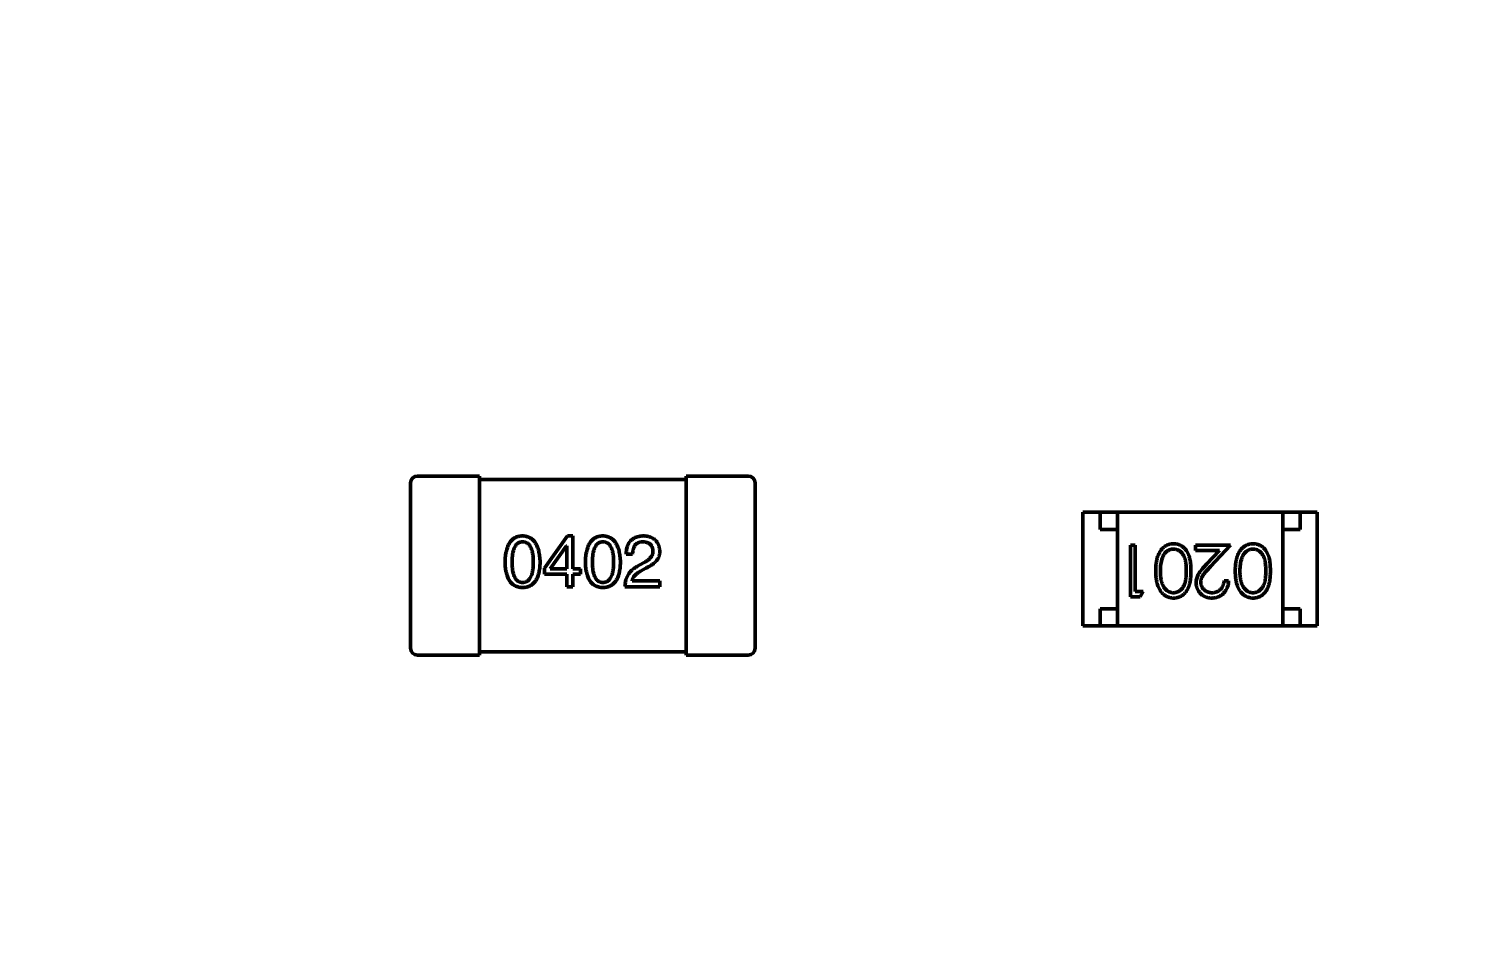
# Model space of a CAD drawing. Header units: millimetres. Extents: x 71 to 428, y 120 to 295.
# Drawn here: x 337.519 to 341.714, y 209.527 to 212.125 of the extents above; entities that cross this region are included whole.
import ezdxf

# ---------------------------------------------------------------- set-up
doc = ezdxf.new("R2010")
doc.units = ezdxf.units.MM
doc.header["$LTSCALE"] = 0.75
doc.layers.add('Dim', color=3, linetype='Continuous', lineweight=25)
doc.layers.add('Visible', color=7, linetype='Continuous', lineweight=50)
doc.styles.get("Standard").update_dxf_attribs({"font": 'arial.ttf'})
doc.dimstyles.new('Dim-ISO-25', dxfattribs={"dimtxt": 3.5, "dimasz": 3.5, "dimexe": 2.1, "dimexo": 2.1, "dimgap": 1.4, "dimtad": 1, "dimzin": 12, "dimdsep": 46, "dimtxsty": 'Standard', "dimcen": 0, "dimazin": 3, "dimtp": 0.1, "dimtm": 0.1, "dimtfac": 0.714286, "dimtmove": 0, "dimatfit": 3, "dimfxl": 1, "dimtzin": 12, "dimarcsym": 0})

# ---------------------------------------------------------------- blocks, each defined once
blk = doc.blocks.new('*D108')
at = {"color": 0, "linetype": 'ByBlock', "lineweight": -2}
for p, q in [((339.5414, 239.9919), (278.368, 239.9919)), ((280.468, 239.9919), (280.468, 204.496)), ((300.7881, 204.496), (278.368, 204.496))]:
    blk.add_line(p, q, dxfattribs=at)
at = {"color": 0, "linetype": 'ByBlock'}
for points in [[(280.468, 239.9919), (279.8846, 236.4919), (281.0513, 236.4919)], [(280.468, 204.496), (279.8846, 207.996), (281.0513, 207.996)]]:
    blk.add_solid(points, dxfattribs=at)
at = {"layer": 'Defpoints', "color": 0, "linetype": 'ByBlock'}
for p in [(341.6414, 239.9919), (302.8881, 204.496)]:
    blk.add_point(p, dxfattribs=at)
at = {"color": 0, "linetype": 'ByBlock', "lineweight": -2, "insert": (277.2798, 222.2439), "char_height": 3.5, "attachment_point": 5, "rotation": 90}
blk.add_mtext('\\A0;35.5', dxfattribs=at)
blk = doc.blocks.new('*D109')
at = {"color": 0, "linetype": 'ByBlock', "lineweight": -2}
for p, q in [((352.9086, 242.8617), (269.2309, 242.8617)), ((271.3309, 242.8617), (271.3309, 204.496)), ((301.8219, 204.496), (269.2309, 204.496))]:
    blk.add_line(p, q, dxfattribs=at)
at = {"color": 0, "linetype": 'ByBlock'}
for points in [[(271.3309, 242.8617), (270.7475, 239.3617), (271.9142, 239.3617)], [(271.3309, 204.496), (270.7475, 207.996), (271.9142, 207.996)]]:
    blk.add_solid(points, dxfattribs=at)
at = {"layer": 'Defpoints', "color": 0, "linetype": 'ByBlock'}
for p in [(355.0086, 242.8617), (303.9219, 204.496)]:
    blk.add_point(p, dxfattribs=at)
at = {"color": 0, "linetype": 'ByBlock', "lineweight": -2, "insert": (268.1427, 223.6788), "char_height": 3.5, "attachment_point": 5, "rotation": 90}
blk.add_mtext('\\A0;38.37', dxfattribs=at)

msp = doc.modelspace()

# ---------------------------------------------------------------- linework, layer by layer
at = {"layer": 'Visible'}
for p, q in [((338.6271, 210.8073), (338.6271, 210.3273)), ((338.8271, 210.8273), (338.6471, 210.8273)), ((338.8271, 210.8073), (338.8271, 210.8273)), ((339.4271, 210.8173), (338.8271, 210.8173)), ((338.8271, 210.8073), (338.8271, 210.3273)), ((339.4271, 210.8273), (339.4271, 210.8073)), ((339.6071, 210.8273), (339.4271, 210.8273)), ((339.4271, 210.3273), (339.4271, 210.8073)), ((339.6271, 210.3273), (339.6271, 210.8073)), ((340.5785, 210.7223), (340.5785, 210.3923)), ((340.5785, 210.7223), (340.6285, 210.7223)), ((340.6785, 210.7223), (340.6285, 210.7223)), ((340.6285, 210.7223), (340.6285, 210.6723)), ((340.6785, 210.3923), (340.6785, 210.7223)), ((340.6785, 210.7223), (341.1585, 210.7223)), ((341.2085, 210.7223), (341.1585, 210.7223)), ((341.1585, 210.3923), (341.1585, 210.7223)), ((341.2085, 210.6723), (341.2085, 210.7223)), ((341.2585, 210.7223), (341.2085, 210.7223)), ((341.2585, 210.7223), (341.2585, 210.3923)), ((339.0155, 210.5602), (339.0827, 210.6536)), ((339.0982, 210.6536), (339.0827, 210.6536)), ((339.0982, 210.5577), (339.0982, 210.6536)), ((340.6285, 210.6723), (340.6785, 210.6723)), ((340.6785, 210.6723), (340.6785, 210.4423)), ((341.1585, 210.6723), (341.2085, 210.6723)), ((341.1585, 210.6723), (341.1585, 210.4423)), ((339.0794, 210.6249), (339.0327, 210.5577)), ((339.0794, 210.6249), (339.0802, 210.6249)), ((339.0802, 210.6249), (339.0802, 210.5577)), ((339.2527, 210.6003), (339.2716, 210.6003)), ((340.7167, 210.627), (340.7302, 210.627)), ((340.7167, 210.477), (340.7167, 210.627)), ((340.7302, 210.627), (340.7302, 210.4924)), ((340.9052, 210.627), (341.0071, 210.627)), ((340.9052, 210.6116), (340.9052, 210.627)), ((340.975, 210.6116), (340.9052, 210.6116)), ((340.9375, 210.5716), (340.975, 210.6116)), ((341.0071, 210.627), (340.9489, 210.5649)), ((339.0155, 210.5602), (339.0155, 210.5421)), ((339.0802, 210.5577), (339.0327, 210.5577)), ((339.1204, 210.5577), (339.0982, 210.5577)), ((339.1204, 210.5421), (339.1204, 210.5577)), ((339.2839, 210.5643), (339.3035, 210.5757)), ((339.3101, 210.5602), (339.2945, 210.5511)), ((339.0155, 210.5421), (339.0802, 210.5421)), ((339.0802, 210.5421), (339.0802, 210.5061)), ((339.0982, 210.5421), (339.1204, 210.5421)), ((339.0982, 210.5061), (339.0982, 210.5421)), ((339.3503, 210.5233), (339.2699, 210.5233)), ((339.3503, 210.5061), (339.3503, 210.5233)), ((340.9879, 210.5232), (341.0013, 210.5232)), ((339.0802, 210.5061), (339.0982, 210.5061)), ((339.2494, 210.5061), (339.3503, 210.5061)), ((340.7445, 210.477), (340.7167, 210.477)), ((340.7302, 210.4924), (340.7533, 210.4924)), ((340.7533, 210.4924), (340.7445, 210.477)), ((340.6285, 210.4423), (340.6285, 210.3923)), ((340.6785, 210.4423), (340.6285, 210.4423)), ((341.2085, 210.4423), (341.1585, 210.4423)), ((341.2085, 210.3923), (341.2085, 210.4423)), ((340.5785, 210.3923), (340.6285, 210.3923)), ((340.6285, 210.3923), (340.6785, 210.3923)), ((340.6785, 210.3923), (341.1585, 210.3923)), ((341.1585, 210.3923), (341.2085, 210.3923)), ((341.2585, 210.3923), (341.2085, 210.3923)), ((338.6471, 210.3073), (338.8271, 210.3073)), ((338.8271, 210.3073), (338.8271, 210.3273)), ((338.8271, 210.3173), (339.4271, 210.3173)), ((339.4271, 210.3273), (339.4271, 210.3073)), ((339.4271, 210.3073), (339.6071, 210.3073))]:
    msp.add_line(p, q, dxfattribs=at)
at = {"layer": 'Visible', "extrusion": (0, 0, -1)}
msp.add_circle((-354.8964, 204.496), 47.93, dxfattribs=at)
at = {"layer": 'Visible'}
for centre, radius, start, end in [((338.6471, 210.8073), 0.02, 90, 180), ((339.6071, 210.8073), 0.02, 0, 90), ((340.9146, 210.5547), 0.1113, 161.6443, 181.3671), ((341.1454, 210.5547), 0.1113, 161.6443, 181.3671), ((338.6471, 210.3273), 0.02, 180, 270), ((339.6071, 210.3273), 0.02, 270, 0)]:
    msp.add_arc(centre, radius, start, end, dxfattribs=at)
for points, knots in [([(338.9013, 210.5774), (338.9014, 210.5804), (338.9016, 210.5863), (338.9024, 210.5949), (338.9035, 210.6029), (338.905, 210.6103), (338.9069, 210.6171), (338.9091, 210.6233), (338.9117, 210.629), (338.9147, 210.6341), (338.9181, 210.6386), (338.9219, 210.6425), (338.926, 210.6459), (338.9305, 210.6487), (338.9354, 210.6508), (338.9407, 210.6524), (338.9463, 210.6533), (338.9502, 210.6535), (338.9522, 210.6536)], [0, 0, 0, 0, 0.088823, 0.172287, 0.250296, 0.323438, 0.392244, 0.456221, 0.516635, 0.573871, 0.628, 0.680335, 0.731489, 0.782557, 0.834044, 0.886738, 0.942089, 1, 1, 1, 1]), ([(338.9522, 210.6364), (338.9509, 210.6363), (338.9485, 210.6362), (338.9451, 210.6356), (338.9418, 210.6344), (338.9388, 210.6328), (338.9361, 210.6307), (338.9336, 210.6281), (338.9313, 210.6251), (338.9293, 210.6216), (338.9275, 210.6176), (338.926, 210.6132), (338.9248, 210.6084), (338.9236, 210.6031), (338.9228, 210.5973), (338.9223, 210.5911), (338.9219, 210.5844), (338.9219, 210.5798), (338.9218, 210.5774)], [0, 0, 0, 0, 0.049764, 0.097007, 0.143217, 0.188577, 0.235116, 0.282997, 0.333719, 0.387776, 0.445989, 0.508679, 0.576563, 0.649481, 0.728235, 0.812722, 0.903548, 1, 1, 1, 1]), ([(338.9522, 210.6536), (338.9541, 210.6535), (338.958, 210.6533), (338.9635, 210.6522), (338.9687, 210.6505), (338.9735, 210.6483), (338.978, 210.6456), (338.9821, 210.6422), (338.9858, 210.6382), (338.9892, 210.6337), (338.9922, 210.6286), (338.9948, 210.623), (338.9971, 210.6168), (338.999, 210.61), (339.0005, 210.6026), (339.0017, 210.5947), (339.0026, 210.5862), (339.0029, 210.5804), (339.003, 210.5774)], [0, 0, 0, 0, 0.057415, 0.112361, 0.16496, 0.216437, 0.267441, 0.318839, 0.371478, 0.426325, 0.483626, 0.544235, 0.608673, 0.677374, 0.750405, 0.828394, 0.911525, 1, 1, 1, 1]), ([(338.9833, 210.5774), (338.9833, 210.5798), (338.9832, 210.5844), (338.9829, 210.5911), (338.9823, 210.5973), (338.9814, 210.6031), (338.9804, 210.6084), (338.979, 210.6132), (338.9775, 210.6176), (338.9757, 210.6216), (338.9735, 210.6251), (338.9713, 210.6281), (338.9687, 210.6307), (338.9659, 210.6328), (338.9628, 210.6344), (338.9594, 210.6356), (338.9559, 210.6362), (338.9534, 210.6363), (338.9522, 210.6364)], [0, 0, 0, 0, 0.095719, 0.185854, 0.269738, 0.347952, 0.420315, 0.487894, 0.550245, 0.608186, 0.662454, 0.713283, 0.761375, 0.808209, 0.854301, 0.901312, 0.949396, 1, 1, 1, 1]), ([(339.1345, 210.5774), (339.1346, 210.5804), (339.1348, 210.5863), (339.1356, 210.5949), (339.1367, 210.6029), (339.1382, 210.6103), (339.14, 210.6171), (339.1423, 210.6233), (339.1449, 210.629), (339.1479, 210.6341), (339.1512, 210.6386), (339.155, 210.6425), (339.1591, 210.6459), (339.1637, 210.6487), (339.1686, 210.6508), (339.1738, 210.6524), (339.1794, 210.6533), (339.1833, 210.6535), (339.1853, 210.6536)], [0, 0, 0, 0, 0.088823, 0.172287, 0.250296, 0.323438, 0.392244, 0.456221, 0.516635, 0.573871, 0.628, 0.680335, 0.731489, 0.782557, 0.834044, 0.886738, 0.942089, 1, 1, 1, 1]), ([(339.1853, 210.6364), (339.1841, 210.6363), (339.1817, 210.6362), (339.1782, 210.6356), (339.175, 210.6344), (339.172, 210.6328), (339.1692, 210.6307), (339.1667, 210.6281), (339.1645, 210.6251), (339.1625, 210.6216), (339.1607, 210.6176), (339.1591, 210.6132), (339.1579, 210.6084), (339.1568, 210.6031), (339.156, 210.5973), (339.1554, 210.5911), (339.1551, 210.5844), (339.155, 210.5798), (339.155, 210.5774)], [0, 0, 0, 0, 0.049764, 0.097007, 0.143217, 0.188577, 0.235116, 0.282997, 0.333719, 0.387776, 0.445989, 0.508679, 0.576563, 0.649481, 0.728235, 0.812722, 0.903548, 1, 1, 1, 1]), ([(339.1853, 210.6536), (339.1873, 210.6535), (339.1911, 210.6533), (339.1967, 210.6522), (339.2018, 210.6505), (339.2067, 210.6483), (339.2111, 210.6456), (339.2152, 210.6422), (339.219, 210.6382), (339.2223, 210.6337), (339.2253, 210.6286), (339.228, 210.623), (339.2303, 210.6168), (339.2322, 210.61), (339.2337, 210.6026), (339.2349, 210.5947), (339.2357, 210.5862), (339.236, 210.5804), (339.2361, 210.5774)], [0, 0, 0, 0, 0.057415, 0.112361, 0.16496, 0.216437, 0.267441, 0.318839, 0.371478, 0.426325, 0.483626, 0.544235, 0.608673, 0.677374, 0.750405, 0.828394, 0.911525, 1, 1, 1, 1]), ([(339.2165, 210.5774), (339.2164, 210.5798), (339.2164, 210.5844), (339.216, 210.5911), (339.2154, 210.5973), (339.2146, 210.6031), (339.2135, 210.6084), (339.2122, 210.6132), (339.2106, 210.6176), (339.2088, 210.6216), (339.2067, 210.6251), (339.2044, 210.6281), (339.2018, 210.6307), (339.199, 210.6328), (339.1959, 210.6344), (339.1926, 210.6356), (339.189, 210.6362), (339.1866, 210.6363), (339.1853, 210.6364)], [0, 0, 0, 0, 0.095719, 0.185854, 0.269738, 0.347952, 0.420315, 0.487894, 0.550245, 0.608186, 0.662454, 0.713283, 0.761375, 0.808209, 0.854301, 0.901312, 0.949396, 1, 1, 1, 1]), ([(339.2527, 210.6003), (339.2528, 210.6024), (339.2529, 210.6065), (339.2536, 210.6124), (339.2546, 210.6179), (339.2561, 210.623), (339.2579, 210.6277), (339.2601, 210.632), (339.2628, 210.636), (339.2658, 210.6395), (339.2691, 210.6427), (339.2729, 210.6454), (339.2771, 210.6478), (339.2816, 210.6498), (339.2866, 210.6513), (339.2919, 210.6525), (339.2976, 210.6533), (339.3015, 210.6535), (339.3035, 210.6536)], [0, 0, 0, 0, 0.074935, 0.145873, 0.212498, 0.27598, 0.33603, 0.394042, 0.450372, 0.505546, 0.560812, 0.616481, 0.673265, 0.732328, 0.7938, 0.858943, 0.92718, 1, 1, 1, 1]), ([(339.3011, 210.6364), (339.2999, 210.6364), (339.2977, 210.6363), (339.2944, 210.6359), (339.2913, 210.6352), (339.2885, 210.6342), (339.2859, 210.6329), (339.2834, 210.6314), (339.2813, 210.6295), (339.2793, 210.6274), (339.2775, 210.625), (339.276, 210.6223), (339.2748, 210.6193), (339.2736, 210.6161), (339.2728, 210.6125), (339.2722, 210.6087), (339.2717, 210.6046), (339.2716, 210.6018), (339.2716, 210.6003)], [0, 0, 0, 0, 0.065945, 0.127767, 0.186553, 0.242898, 0.297728, 0.351599, 0.404854, 0.459191, 0.515338, 0.573322, 0.634405, 0.698538, 0.767039, 0.84022, 0.917406, 1, 1, 1, 1]), ([(339.3306, 210.6102), (339.3305, 210.6112), (339.3303, 210.6132), (339.3298, 210.6161), (339.3291, 210.6188), (339.3282, 210.6213), (339.327, 210.6236), (339.3257, 210.6258), (339.3241, 210.6277), (339.3224, 210.6295), (339.3204, 210.631), (339.3183, 210.6324), (339.3159, 210.6335), (339.3133, 210.6345), (339.3106, 210.6352), (339.3076, 210.6359), (339.3044, 210.6362), (339.3022, 210.6363), (339.3011, 210.6364)], [0, 0, 0, 0, 0.069456, 0.136175, 0.198596, 0.258993, 0.316838, 0.37342, 0.428889, 0.48454, 0.540119, 0.597644, 0.65702, 0.718534, 0.783117, 0.851564, 0.923888, 1, 1, 1, 1]), ([(339.3035, 210.6536), (339.3053, 210.6535), (339.3088, 210.6532), (339.3139, 210.6525), (339.3186, 210.6514), (339.323, 210.65), (339.3271, 210.6483), (339.3309, 210.6463), (339.3343, 210.644), (339.3374, 210.6414), (339.3402, 210.6384), (339.3426, 210.6352), (339.3447, 210.6316), (339.3465, 210.6278), (339.3479, 210.6236), (339.3491, 210.6191), (339.3498, 210.6143), (339.3501, 210.611), (339.3503, 210.6093)], [0, 0, 0, 0, 0.074847, 0.14558, 0.212628, 0.276599, 0.337792, 0.396608, 0.453638, 0.509854, 0.565589, 0.621545, 0.678777, 0.737222, 0.798388, 0.862259, 0.929312, 1, 1, 1, 1]), ([(339.3035, 210.5757), (339.3047, 210.5763), (339.307, 210.5775), (339.3102, 210.5794), (339.3132, 210.5814), (339.316, 210.5834), (339.3185, 210.5854), (339.3208, 210.5874), (339.3228, 210.5895), (339.3246, 210.5917), (339.3262, 210.5938), (339.3276, 210.5961), (339.3287, 210.5983), (339.3296, 210.6006), (339.3302, 210.603), (339.3306, 210.6053), (339.3307, 210.6077), (339.3306, 210.6094), (339.3306, 210.6102)], [0, 0, 0, 0, 0.084365, 0.165386, 0.24176, 0.314729, 0.38433, 0.449952, 0.513164, 0.5734, 0.630824, 0.68644, 0.740136, 0.792605, 0.844515, 0.896112, 0.947763, 1, 1, 1, 1]), ([(339.3503, 210.6093), (339.3503, 210.6081), (339.3504, 210.6056), (339.35, 210.602), (339.3494, 210.5984), (339.3484, 210.5949), (339.3471, 210.5915), (339.3454, 210.5882), (339.3434, 210.5849), (339.341, 210.5818), (339.3384, 210.5788), (339.3353, 210.5758), (339.332, 210.573), (339.3282, 210.5702), (339.3242, 210.5676), (339.3198, 210.565), (339.3151, 210.5625), (339.3118, 210.5609), (339.3101, 210.5602)], [0, 0, 0, 0, 0.055083, 0.109453, 0.162685, 0.21614, 0.26961, 0.324284, 0.380202, 0.437433, 0.497084, 0.559152, 0.624288, 0.692446, 0.763862, 0.838743, 0.917269, 1, 1, 1, 1]), ([(340.7898, 210.5521), (340.7898, 210.5544), (340.7899, 210.5588), (340.7902, 210.5654), (340.7907, 210.5715), (340.7914, 210.5774), (340.7924, 210.5828), (340.7936, 210.5879), (340.7949, 210.5926), (340.7965, 210.597), (340.7983, 210.6011), (340.8002, 210.6049), (340.8023, 210.6085), (340.8045, 210.6118), (340.8069, 210.6148), (340.8095, 210.6176), (340.8123, 210.6201), (340.8151, 210.6224), (340.8182, 210.6244), (340.8212, 210.6261), (340.8245, 210.6275), (340.8277, 210.6288), (340.8311, 210.6297), (340.8345, 210.6303), (340.838, 210.6308), (340.8404, 210.6308), (340.8416, 210.6309)], [0, 0, 0, 0, 0.065063, 0.126773, 0.185516, 0.240765, 0.29298, 0.34225, 0.388919, 0.432776, 0.474628, 0.514775, 0.553606, 0.591426, 0.628028, 0.663804, 0.698984, 0.733591, 0.767628, 0.801208, 0.834264, 0.866981, 0.89972, 0.932702, 0.966176, 1, 1, 1, 1]), ([(340.8411, 210.6155), (340.8395, 210.6154), (340.8361, 210.6153), (340.8313, 210.6139), (340.8266, 210.612), (340.8229, 210.6096), (340.8201, 210.6074), (340.8181, 210.6054), (340.8162, 210.6033), (340.8145, 210.601), (340.8129, 210.5985), (340.8114, 210.5957), (340.8101, 210.5928), (340.8093, 210.5908), (340.8089, 210.5897)], [0, 0, 0, 0, 0.112813, 0.225394, 0.339595, 0.459675, 0.521735, 0.583926, 0.648174, 0.713881, 0.781004, 0.851451, 0.924051, 1, 1, 1, 1]), ([(340.8783, 210.552), (340.8783, 210.554), (340.8782, 210.5579), (340.878, 210.5635), (340.8776, 210.5688), (340.8772, 210.5737), (340.8765, 210.5782), (340.8757, 210.5824), (340.8748, 210.5861), (340.8737, 210.5895), (340.8725, 210.5927), (340.8711, 210.5956), (340.8697, 210.5983), (340.868, 210.6008), (340.8663, 210.6031), (340.8644, 210.6052), (340.8623, 210.6072), (340.8595, 210.6095), (340.8557, 210.6118), (340.851, 210.6139), (340.8461, 210.6152), (340.8428, 210.6154), (340.8411, 210.6155)], [0, 0, 0, 0, 0.072951, 0.141584, 0.205926, 0.265301, 0.320597, 0.371817, 0.41879, 0.461699, 0.502134, 0.540804, 0.578181, 0.614297, 0.649678, 0.684299, 0.718359, 0.752081, 0.817652, 0.879722, 0.939966, 1, 1, 1, 1]), ([(340.8416, 210.6309), (340.8428, 210.6308), (340.8451, 210.6308), (340.8485, 210.6304), (340.8519, 210.6297), (340.8552, 210.6288), (340.8584, 210.6277), (340.8615, 210.6262), (340.8645, 210.6245), (340.8674, 210.6226), (340.8702, 210.6204), (340.8729, 210.618), (340.8753, 210.6153), (340.8776, 210.6123), (340.8798, 210.6091), (340.8818, 210.6056), (340.8837, 210.6019), (340.8854, 210.5979), (340.8869, 210.5936), (340.8882, 210.5888), (340.8893, 210.5837), (340.8902, 210.5782), (340.8909, 210.5722), (340.8914, 210.5659), (340.8917, 210.5591), (340.8917, 210.5545), (340.8917, 210.5521)], [0, 0, 0, 0, 0.033787, 0.066622, 0.099285, 0.131361, 0.163585, 0.196104, 0.228902, 0.262158, 0.295991, 0.330218, 0.36506, 0.400951, 0.43762, 0.475708, 0.515381, 0.556414, 0.599765, 0.646424, 0.696431, 0.749782, 0.806573, 0.867436, 0.931887, 1, 1, 1, 1]), ([(341.0206, 210.5521), (341.0206, 210.5544), (341.0207, 210.5588), (341.0209, 210.5654), (341.0215, 210.5715), (341.0222, 210.5774), (341.0231, 210.5828), (341.0243, 210.5879), (341.0256, 210.5926), (341.0273, 210.597), (341.029, 210.6011), (341.031, 210.6049), (341.033, 210.6085), (341.0353, 210.6118), (341.0377, 210.6148), (341.0403, 210.6176), (341.043, 210.6201), (341.0459, 210.6224), (341.0489, 210.6244), (341.052, 210.6261), (341.0552, 210.6275), (341.0585, 210.6288), (341.0618, 210.6297), (341.0653, 210.6303), (341.0688, 210.6308), (341.0712, 210.6308), (341.0723, 210.6309)], [0, 0, 0, 0, 0.065063, 0.126773, 0.185516, 0.240765, 0.29298, 0.34225, 0.388919, 0.432776, 0.474628, 0.514775, 0.553606, 0.591426, 0.628028, 0.663804, 0.698984, 0.733591, 0.767628, 0.801208, 0.834264, 0.866981, 0.89972, 0.932702, 0.966176, 1, 1, 1, 1]), ([(341.0719, 210.6155), (341.0702, 210.6154), (341.0669, 210.6153), (341.0621, 210.6139), (341.0574, 210.612), (341.0537, 210.6096), (341.0509, 210.6074), (341.0489, 210.6054), (341.047, 210.6033), (341.0453, 210.601), (341.0437, 210.5985), (341.0422, 210.5957), (341.0409, 210.5928), (341.0401, 210.5908), (341.0397, 210.5897)], [0, 0, 0, 0, 0.112813, 0.225394, 0.339595, 0.459675, 0.521735, 0.583926, 0.648174, 0.713881, 0.781004, 0.851451, 0.924051, 1, 1, 1, 1]), ([(341.109, 210.552), (341.109, 210.554), (341.109, 210.5579), (341.1088, 210.5635), (341.1084, 210.5688), (341.1079, 210.5737), (341.1073, 210.5782), (341.1065, 210.5824), (341.1056, 210.5861), (341.1045, 210.5895), (341.1033, 210.5927), (341.1019, 210.5956), (341.1004, 210.5983), (341.0988, 210.6008), (341.097, 210.6031), (341.0951, 210.6052), (341.0931, 210.6072), (341.0902, 210.6095), (341.0865, 210.6118), (341.0817, 210.6139), (341.0769, 210.6152), (341.0735, 210.6154), (341.0719, 210.6155)], [0, 0, 0, 0, 0.072951, 0.141584, 0.205926, 0.265301, 0.320597, 0.371817, 0.41879, 0.461699, 0.502134, 0.540804, 0.578181, 0.614297, 0.649678, 0.684299, 0.718359, 0.752081, 0.817652, 0.879722, 0.939966, 1, 1, 1, 1]), ([(341.0723, 210.6309), (341.0735, 210.6308), (341.0759, 210.6308), (341.0793, 210.6304), (341.0827, 210.6297), (341.0859, 210.6288), (341.0891, 210.6277), (341.0922, 210.6262), (341.0952, 210.6245), (341.0982, 210.6226), (341.101, 210.6204), (341.1036, 210.618), (341.1061, 210.6153), (341.1084, 210.6123), (341.1106, 210.6091), (341.1126, 210.6056), (341.1144, 210.6019), (341.1161, 210.5979), (341.1176, 210.5936), (341.119, 210.5888), (341.12, 210.5837), (341.1209, 210.5782), (341.1217, 210.5722), (341.1221, 210.5659), (341.1225, 210.5591), (341.1225, 210.5545), (341.1225, 210.5521)], [0, 0, 0, 0, 0.033787, 0.066622, 0.099285, 0.131361, 0.163585, 0.196104, 0.228902, 0.262158, 0.295991, 0.330218, 0.36506, 0.400951, 0.43762, 0.475708, 0.515381, 0.556414, 0.599765, 0.646424, 0.696431, 0.749782, 0.806573, 0.867436, 0.931887, 1, 1, 1, 1]), ([(338.9522, 210.5036), (338.9502, 210.5037), (338.9463, 210.5039), (338.9407, 210.5048), (338.9354, 210.5063), (338.9305, 210.5084), (338.926, 210.5111), (338.9219, 210.5143), (338.9181, 210.5181), (338.9148, 210.5225), (338.9117, 210.5274), (338.9091, 210.5329), (338.9069, 210.5389), (338.905, 210.5455), (338.9035, 210.5527), (338.9024, 210.5604), (338.9016, 210.5687), (338.9014, 210.5744), (338.9013, 210.5774)], [0, 0, 0, 0, 0.059135, 0.115606, 0.169241, 0.221578, 0.273261, 0.324749, 0.377329, 0.431642, 0.488541, 0.548597, 0.612232, 0.680174, 0.752504, 0.829777, 0.912307, 1, 1, 1, 1]), ([(338.9218, 210.5774), (338.9219, 210.575), (338.9219, 210.5704), (338.9223, 210.5637), (338.9228, 210.5575), (338.9236, 210.5517), (338.9247, 210.5464), (338.926, 210.5415), (338.9275, 210.5371), (338.9293, 210.5332), (338.9313, 210.5297), (338.9336, 210.5266), (338.9361, 210.5241), (338.9388, 210.522), (338.9418, 210.5203), (338.9451, 210.5192), (338.9485, 210.5185), (338.9509, 210.5184), (338.9522, 210.5184)], [0, 0, 0, 0, 0.096457, 0.187288, 0.27178, 0.350132, 0.423455, 0.491343, 0.554037, 0.612253, 0.666313, 0.717038, 0.764921, 0.811214, 0.856775, 0.902988, 0.950234, 1, 1, 1, 1]), ([(339.003, 210.5774), (339.0029, 210.5744), (339.0027, 210.5687), (339.0019, 210.5604), (339.0008, 210.5527), (338.9993, 210.5455), (338.9974, 210.5389), (338.9952, 210.5329), (338.9926, 210.5274), (338.9896, 210.5225), (338.9862, 210.5181), (338.9825, 210.5143), (338.9783, 210.5111), (338.9738, 210.5084), (338.9689, 210.5063), (338.9637, 210.5048), (338.958, 210.5039), (338.9542, 210.5037), (338.9522, 210.5036)], [0, 0, 0, 0, 0.08769, 0.170218, 0.24749, 0.319818, 0.387758, 0.451391, 0.511445, 0.568185, 0.622681, 0.67526, 0.726746, 0.778428, 0.830764, 0.884397, 0.940866, 1, 1, 1, 1]), ([(338.9522, 210.5184), (338.9534, 210.5184), (338.9559, 210.5186), (338.9595, 210.5194), (338.9628, 210.5206), (338.9658, 210.5223), (338.9687, 210.5244), (338.9712, 210.527), (338.9736, 210.5301), (338.9756, 210.5336), (338.9775, 210.5375), (338.979, 210.5419), (338.9804, 210.5467), (338.9814, 210.552), (338.9823, 210.5577), (338.9829, 210.5639), (338.9832, 210.5705), (338.9833, 210.575), (338.9833, 210.5774)], [0, 0, 0, 0, 0.050879, 0.099377, 0.146973, 0.193618, 0.240619, 0.289461, 0.34047, 0.395283, 0.453059, 0.515633, 0.582666, 0.655287, 0.732971, 0.815933, 0.905166, 1, 1, 1, 1]), ([(339.1853, 210.5036), (339.1833, 210.5037), (339.1794, 210.5039), (339.1738, 210.5048), (339.1686, 210.5063), (339.1637, 210.5084), (339.1592, 210.5111), (339.155, 210.5143), (339.1512, 210.5181), (339.1479, 210.5225), (339.1449, 210.5274), (339.1423, 210.5329), (339.14, 210.5389), (339.1382, 210.5455), (339.1367, 210.5527), (339.1356, 210.5604), (339.1348, 210.5687), (339.1346, 210.5744), (339.1345, 210.5774)], [0, 0, 0, 0, 0.059135, 0.115606, 0.169241, 0.221578, 0.273261, 0.324749, 0.377329, 0.431642, 0.488541, 0.548597, 0.612232, 0.680174, 0.752504, 0.829777, 0.912307, 1, 1, 1, 1]), ([(339.155, 210.5774), (339.155, 210.575), (339.1551, 210.5704), (339.1554, 210.5637), (339.156, 210.5575), (339.1568, 210.5517), (339.1579, 210.5464), (339.1591, 210.5415), (339.1607, 210.5371), (339.1625, 210.5332), (339.1645, 210.5297), (339.1667, 210.5266), (339.1692, 210.5241), (339.172, 210.522), (339.175, 210.5203), (339.1782, 210.5192), (339.1817, 210.5185), (339.1841, 210.5184), (339.1853, 210.5184)], [0, 0, 0, 0, 0.096457, 0.187288, 0.27178, 0.350132, 0.423455, 0.491343, 0.554037, 0.612253, 0.666313, 0.717038, 0.764921, 0.811214, 0.856775, 0.902988, 0.950234, 1, 1, 1, 1]), ([(339.1853, 210.5184), (339.1866, 210.5184), (339.189, 210.5186), (339.1926, 210.5194), (339.1959, 210.5206), (339.199, 210.5223), (339.2018, 210.5244), (339.2044, 210.527), (339.2067, 210.5301), (339.2088, 210.5336), (339.2106, 210.5375), (339.2122, 210.5419), (339.2135, 210.5467), (339.2146, 210.552), (339.2154, 210.5577), (339.216, 210.5639), (339.2164, 210.5705), (339.2164, 210.575), (339.2165, 210.5774)], [0, 0, 0, 0, 0.050879, 0.099377, 0.146973, 0.193618, 0.240619, 0.289461, 0.34047, 0.395283, 0.453059, 0.515633, 0.582666, 0.655287, 0.732971, 0.815933, 0.905166, 1, 1, 1, 1]), ([(339.2361, 210.5774), (339.236, 210.5744), (339.2358, 210.5687), (339.2351, 210.5604), (339.234, 210.5527), (339.2325, 210.5455), (339.2306, 210.5389), (339.2283, 210.5329), (339.2257, 210.5274), (339.2228, 210.5225), (339.2194, 210.5181), (339.2156, 210.5143), (339.2115, 210.5111), (339.207, 210.5084), (339.2021, 210.5063), (339.1968, 210.5048), (339.1912, 210.5039), (339.1873, 210.5037), (339.1853, 210.5036)], [0, 0, 0, 0, 0.08769, 0.170218, 0.24749, 0.319818, 0.387758, 0.451391, 0.511445, 0.568185, 0.622681, 0.67526, 0.726746, 0.778428, 0.830764, 0.884397, 0.940866, 1, 1, 1, 1]), ([(339.2494, 210.5061), (339.2495, 210.5077), (339.2496, 210.5109), (339.2501, 210.5157), (339.2508, 210.5203), (339.2518, 210.5247), (339.2531, 210.529), (339.2546, 210.5331), (339.2564, 210.537), (339.2584, 210.5407), (339.2607, 210.5443), (339.2633, 210.5477), (339.266, 210.5509), (339.2691, 210.5539), (339.2724, 210.5568), (339.276, 210.5595), (339.2798, 210.562), (339.2825, 210.5635), (339.2839, 210.5643)], [0, 0, 0, 0, 0.069512, 0.136307, 0.201431, 0.265186, 0.327322, 0.388242, 0.448098, 0.507757, 0.566952, 0.626243, 0.686026, 0.745963, 0.807549, 0.869906, 0.934172, 1, 1, 1, 1]), ([(339.2945, 210.5511), (339.2928, 210.5501), (339.2894, 210.5482), (339.2847, 210.5449), (339.2807, 210.5416), (339.2773, 210.5382), (339.2745, 210.5346), (339.2723, 210.531), (339.2707, 210.5272), (339.2702, 210.5246), (339.2699, 210.5233)], [0, 0, 0, 0, 0.158292, 0.304606, 0.440272, 0.565336, 0.681745, 0.791834, 0.896966, 1, 1, 1, 1]), ([(340.8416, 210.4732), (340.8404, 210.4732), (340.838, 210.4732), (340.8345, 210.4736), (340.8311, 210.4743), (340.8277, 210.4752), (340.8245, 210.4764), (340.8213, 210.4779), (340.8182, 210.4796), (340.8152, 210.4816), (340.8124, 210.4838), (340.8096, 210.4863), (340.8071, 210.4891), (340.8047, 210.4921), (340.8024, 210.4954), (340.8003, 210.499), (340.7984, 210.5028), (340.7966, 210.5069), (340.795, 210.5113), (340.7936, 210.5161), (340.7924, 210.5212), (340.7915, 210.5267), (340.7907, 210.5325), (340.7902, 210.5387), (340.7899, 210.5453), (340.7898, 210.5498), (340.7898, 210.5521)], [0, 0, 0, 0, 0.033788, 0.067194, 0.099862, 0.132567, 0.165151, 0.197913, 0.231319, 0.265083, 0.299255, 0.334399, 0.369943, 0.406284, 0.444064, 0.482998, 0.523354, 0.565537, 0.609613, 0.656391, 0.705885, 0.758325, 0.813832, 0.872795, 0.934722, 1, 1, 1, 1]), ([(340.8033, 210.552), (340.8033, 210.5502), (340.8033, 210.5467), (340.8035, 210.5415), (340.804, 210.5366), (340.8045, 210.5319), (340.8052, 210.5275), (340.806, 210.5234), (340.8071, 210.5195), (340.8083, 210.5158), (340.8096, 210.5124), (340.811, 210.5092), (340.8126, 210.5062), (340.8143, 210.5035), (340.8161, 210.501), (340.818, 210.4988), (340.8201, 210.4968), (340.8229, 210.4945), (340.8267, 210.4922), (340.8313, 210.49), (340.8362, 210.4888), (340.8395, 210.4886), (340.8411, 210.4885)], [0, 0, 0, 0, 0.065681, 0.128486, 0.188175, 0.245106, 0.299448, 0.350823, 0.399942, 0.446672, 0.491255, 0.533376, 0.573853, 0.612526, 0.649597, 0.685532, 0.720106, 0.753838, 0.818925, 0.880493, 0.940311, 1, 1, 1, 1]), ([(340.8411, 210.4885), (340.8428, 210.4886), (340.8461, 210.4888), (340.851, 210.49), (340.8557, 210.4922), (340.8594, 210.4945), (340.8623, 210.4968), (340.8643, 210.4987), (340.8662, 210.5009), (340.868, 210.5032), (340.8696, 210.5057), (340.8711, 210.5084), (340.8725, 210.5113), (340.8737, 210.5144), (340.8748, 210.5178), (340.8757, 210.5216), (340.8765, 210.5257), (340.8771, 210.5302), (340.8776, 210.5351), (340.878, 210.5404), (340.8782, 210.5461), (340.8783, 210.55), (340.8783, 210.552)], [0, 0, 0, 0, 0.060387, 0.120883, 0.182755, 0.247811, 0.281299, 0.315088, 0.349702, 0.384857, 0.420966, 0.458511, 0.497175, 0.537602, 0.580503, 0.627468, 0.678388, 0.733983, 0.793747, 0.857714, 0.926698, 1, 1, 1, 1]), ([(340.8917, 210.5521), (340.8917, 210.5497), (340.8917, 210.545), (340.8914, 210.5382), (340.8909, 210.5318), (340.8902, 210.5258), (340.8893, 210.5203), (340.8882, 210.5152), (340.8869, 210.5105), (340.8855, 210.5062), (340.8838, 210.5022), (340.882, 210.4985), (340.8799, 210.4951), (340.8778, 210.4919), (340.8755, 210.4889), (340.873, 210.4862), (340.8703, 210.4837), (340.8675, 210.4815), (340.8646, 210.4796), (340.8615, 210.4779), (340.8584, 210.4764), (340.8552, 210.4752), (340.8519, 210.4743), (340.8485, 210.4736), (340.8451, 210.4732), (340.8428, 210.4732), (340.8416, 210.4732)], [0, 0, 0, 0, 0.068595, 0.133246, 0.194313, 0.251279, 0.304513, 0.354235, 0.400481, 0.443411, 0.484015, 0.523252, 0.561042, 0.5979, 0.633518, 0.668314, 0.702496, 0.736685, 0.770293, 0.803437, 0.835913, 0.86846, 0.900847, 0.933467, 0.966258, 1, 1, 1, 1]), ([(340.9071, 210.5178), (340.9072, 210.5198), (340.9073, 210.524), (340.9086, 210.5301), (340.9105, 210.536), (340.9128, 210.5407), (340.9151, 210.5445), (340.9172, 210.5477), (340.9197, 210.5511), (340.9226, 210.5547), (340.9257, 210.5586), (340.9293, 210.5627), (340.9333, 210.5671), (340.936, 210.57), (340.9375, 210.5716)], [0, 0, 0, 0, 0.098702, 0.195672, 0.292422, 0.391343, 0.444462, 0.504229, 0.570352, 0.642546, 0.722288, 0.807921, 0.90047, 1, 1, 1, 1]), ([(340.9489, 210.5649), (340.9475, 210.5634), (340.9448, 210.5606), (340.941, 210.5565), (340.9375, 210.5526), (340.9344, 210.5491), (340.9318, 210.5458), (340.9294, 210.5429), (340.9275, 210.5402), (340.9255, 210.5371), (340.9235, 210.5333), (340.9218, 210.5286), (340.9208, 210.5238), (340.9206, 210.5206), (340.9206, 210.519)], [0, 0, 0, 0, 0.110803, 0.212829, 0.306101, 0.390647, 0.466924, 0.534481, 0.593587, 0.644557, 0.7362, 0.825024, 0.911986, 1, 1, 1, 1]), ([(341.0723, 210.4732), (341.0712, 210.4732), (341.0688, 210.4732), (341.0653, 210.4736), (341.0618, 210.4743), (341.0585, 210.4752), (341.0553, 210.4764), (341.0521, 210.4779), (341.049, 210.4796), (341.046, 210.4816), (341.0431, 210.4838), (341.0404, 210.4863), (341.0379, 210.4891), (341.0354, 210.4921), (341.0332, 210.4954), (341.0311, 210.499), (341.0292, 210.5028), (341.0273, 210.5069), (341.0258, 210.5113), (341.0243, 210.5161), (341.0232, 210.5212), (341.0222, 210.5267), (341.0215, 210.5325), (341.0209, 210.5387), (341.0207, 210.5453), (341.0206, 210.5498), (341.0206, 210.5521)], [0, 0, 0, 0, 0.033788, 0.067194, 0.099862, 0.132567, 0.165151, 0.197913, 0.231319, 0.265083, 0.299255, 0.334399, 0.369943, 0.406284, 0.444064, 0.482998, 0.523354, 0.565537, 0.609613, 0.656391, 0.705885, 0.758325, 0.813832, 0.872795, 0.934722, 1, 1, 1, 1]), ([(341.034, 210.552), (341.0341, 210.5502), (341.0341, 210.5467), (341.0343, 210.5415), (341.0347, 210.5366), (341.0352, 210.5319), (341.036, 210.5275), (341.0368, 210.5234), (341.0379, 210.5195), (341.039, 210.5158), (341.0403, 210.5124), (341.0418, 210.5092), (341.0433, 210.5062), (341.045, 210.5035), (341.0468, 210.501), (341.0488, 210.4988), (341.0508, 210.4968), (341.0537, 210.4945), (341.0575, 210.4922), (341.0621, 210.49), (341.067, 210.4888), (341.0703, 210.4886), (341.0719, 210.4885)], [0, 0, 0, 0, 0.065681, 0.128486, 0.188175, 0.245106, 0.299448, 0.350823, 0.399942, 0.446672, 0.491255, 0.533376, 0.573853, 0.612526, 0.649597, 0.685532, 0.720106, 0.753838, 0.818925, 0.880493, 0.940311, 1, 1, 1, 1]), ([(341.0719, 210.4885), (341.0736, 210.4886), (341.0769, 210.4888), (341.0818, 210.49), (341.0865, 210.4922), (341.0902, 210.4945), (341.0931, 210.4968), (341.0951, 210.4987), (341.097, 210.5009), (341.0987, 210.5032), (341.1004, 210.5057), (341.1019, 210.5084), (341.1032, 210.5113), (341.1045, 210.5144), (341.1056, 210.5178), (341.1065, 210.5216), (341.1073, 210.5257), (341.1079, 210.5302), (341.1084, 210.5351), (341.1088, 210.5404), (341.109, 210.5461), (341.109, 210.55), (341.109, 210.552)], [0, 0, 0, 0, 0.060387, 0.120883, 0.182755, 0.247811, 0.281299, 0.315088, 0.349702, 0.384857, 0.420966, 0.458511, 0.497175, 0.537602, 0.580503, 0.627468, 0.678388, 0.733983, 0.793747, 0.857714, 0.926698, 1, 1, 1, 1]), ([(341.1225, 210.5521), (341.1225, 210.5497), (341.1225, 210.545), (341.1221, 210.5382), (341.1216, 210.5318), (341.121, 210.5258), (341.1201, 210.5203), (341.119, 210.5152), (341.1177, 210.5105), (341.1162, 210.5062), (341.1146, 210.5022), (341.1127, 210.4985), (341.1107, 210.4951), (341.1086, 210.4919), (341.1062, 210.4889), (341.1038, 210.4862), (341.1011, 210.4837), (341.0983, 210.4815), (341.0953, 210.4796), (341.0923, 210.4779), (341.0892, 210.4764), (341.086, 210.4752), (341.0827, 210.4743), (341.0793, 210.4736), (341.0759, 210.4732), (341.0735, 210.4732), (341.0723, 210.4732)], [0, 0, 0, 0, 0.068595, 0.133246, 0.194313, 0.251279, 0.304513, 0.354235, 0.400481, 0.443411, 0.484015, 0.523252, 0.561042, 0.5979, 0.633518, 0.668314, 0.702496, 0.736685, 0.770293, 0.803437, 0.835913, 0.86846, 0.900847, 0.933467, 0.966258, 1, 1, 1, 1]), ([(340.9524, 210.4732), (340.9508, 210.4732), (340.9475, 210.4733), (340.9428, 210.4739), (340.9383, 210.4749), (340.9341, 210.4764), (340.9301, 210.4783), (340.9264, 210.4806), (340.9228, 210.4833), (340.9196, 210.4864), (340.9167, 210.4898), (340.9141, 210.4933), (340.912, 210.497), (340.9102, 210.5009), (340.9088, 210.5049), (340.9078, 210.509), (340.9072, 210.5133), (340.9072, 210.5163), (340.9071, 210.5178)], [0, 0, 0, 0, 0.069475, 0.136517, 0.200789, 0.26383, 0.325735, 0.387291, 0.449509, 0.512968, 0.576275, 0.63758, 0.697903, 0.757172, 0.816599, 0.876653, 0.93729, 1, 1, 1, 1]), ([(340.9206, 210.519), (340.9206, 210.5179), (340.9207, 210.5159), (340.9211, 210.513), (340.9218, 210.5101), (340.9229, 210.5073), (340.9242, 210.5047), (340.9259, 210.5022), (340.9278, 210.4998), (340.93, 210.4975), (340.9324, 210.4954), (340.9349, 210.4936), (340.9376, 210.492), (340.9405, 210.4907), (340.9435, 210.4898), (340.9466, 210.4891), (340.9498, 210.4886), (340.952, 210.4886), (340.9531, 210.4885)], [0, 0, 0, 0, 0.061965, 0.122122, 0.180988, 0.239933, 0.299906, 0.359989, 0.421776, 0.486576, 0.551535, 0.615018, 0.677259, 0.73973, 0.80305, 0.866495, 0.931973, 1, 1, 1, 1]), ([(341.0013, 210.5232), (341.0013, 210.5214), (341.0011, 210.5179), (341.0003, 210.5128), (340.9991, 210.5079), (340.9975, 210.5032), (340.9955, 210.4988), (340.993, 210.4947), (340.9901, 210.4908), (340.9869, 210.4872), (340.9833, 210.4839), (340.9795, 210.481), (340.9755, 210.4786), (340.9713, 210.4766), (340.9668, 210.4751), (340.9622, 210.4739), (340.9574, 210.4733), (340.9541, 210.4732), (340.9524, 210.4732)], [0, 0, 0, 0, 0.068791, 0.135103, 0.198979, 0.261904, 0.323495, 0.385195, 0.446969, 0.509765, 0.572251, 0.633405, 0.693251, 0.752583, 0.812579, 0.873275, 0.93555, 1, 1, 1, 1]), ([(340.9531, 210.4885), (340.9543, 210.4886), (340.9566, 210.4886), (340.96, 210.4891), (340.9632, 210.4898), (340.9663, 210.4908), (340.9692, 210.492), (340.972, 210.4936), (340.9746, 210.4955), (340.9771, 210.4976), (340.9793, 210.5), (340.9813, 210.5026), (340.9831, 210.5055), (340.9846, 210.5086), (340.9858, 210.5119), (340.9868, 210.5154), (340.9875, 210.5192), (340.9878, 210.5218), (340.9879, 210.5232)], [0, 0, 0, 0, 0.064439, 0.126547, 0.186887, 0.245878, 0.304041, 0.362191, 0.420976, 0.48066, 0.5406, 0.600689, 0.661936, 0.724443, 0.789038, 0.856314, 0.926352, 1, 1, 1, 1])]:
    msp.add_open_spline(points, degree=3, knots=knots, dxfattribs=at)

# ---------------------------------------------------------------- dimensions: what is measured, and where the dimension line sits
at = {"layer": 'Dim'}
for base, p1, p2, picture, middle in [((271.3309, 204.496), (355.0086, 242.8617), (303.9219, 204.496), '*D109', (268.1427, 223.6788)), ((280.468, 204.496), (341.6414, 239.9919), (302.8881, 204.496), '*D108', (277.2798, 222.2439))]:
    dim = msp.add_linear_dim(base=base, p1=p1, p2=p2, angle=90, dimstyle='Dim-ISO-25', dxfattribs=at)
    dim.commit()
    dim.dimension.update_dxf_attribs({"geometry": picture, "text_midpoint": middle})

doc.saveas('drawing.dxf')
